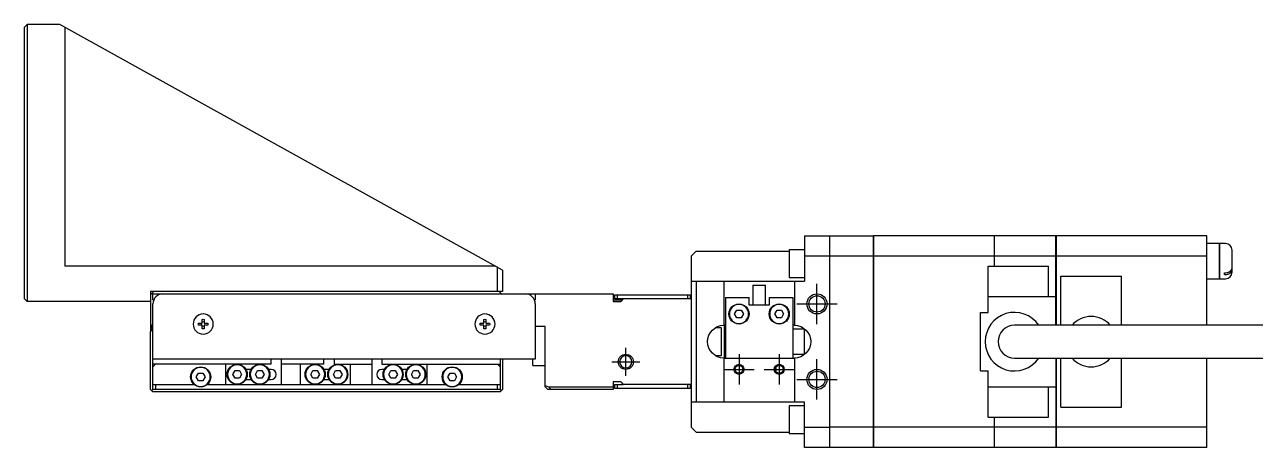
# Model space of a CAD drawing. Extents: x 0 to 956, y -8 to 832.
# Drawn here: x 0 to 244.6, y 373.9 to 457.9 of the extents above; entities that cross this region are included whole.
import ezdxf

# ---------------------------------------------------------------- set-up
doc = ezdxf.new("R2010")
doc.units = 0
doc.header["$LTSCALE"] = 0.5
doc.linetypes.add('CENTER', pattern=[50.8, 31.75, -6.35, 6.35, -6.35])
for name, color, linetype in [('MSM_CENTER', 1, 'CENTER'), ('MSM_CONTINUOUS', 7, 'CONTINUOUS'), ('MSM_NARROW', 5, 'CONTINUOUS')]:
    doc.layers.add(name, color=color, linetype=linetype)

msp = doc.modelspace()

# ---------------------------------------------------------------- linework, layer by layer
at = {"layer": 'MSM_CENTER'}
for p, q in [((157.5, 398.39), (157.5, 406.39)), ((153.5, 402.39), (161.5, 402.39)), ((119.5, 388.09), (119.5, 393.69)), ((142, 392.39), (142, 386.39)), ((150, 392.39), (150, 386.39)), ((116.7, 390.89), (122.3, 390.89)), ((139, 389.39), (145, 389.39)), ((147, 389.39), (153, 389.39)), ((157.5, 383.39), (157.5, 391.39)), ((153.5, 387.39), (161.5, 387.39))]:
    msp.add_line(p, q, dxfattribs=at)
at = {"layer": 'MSM_CONTINUOUS'}
for p, q in [((0, 457.39), (0.5, 457.89)), ((0.5, 457.89), (0.5, 402.89)), ((7, 457.89), (0.5, 457.89)), ((95, 409.11), (7, 457.89)), ((0, 403.39), (0, 457.39)), ((8, 457.33), (8, 409.89)), ((155, 415.89), (155, 406.89)), ((155, 415.89), (168.7, 415.89)), ((160, 415.89), (160, 373.89)), ((168.7, 415.89), (168.7, 373.89)), ((168.75, 415.84), (168.7, 415.84)), ((168.75, 415.89), (168.75, 373.89)), ((192.7, 415.89), (168.75, 415.89)), ((192.7, 415.89), (192.7, 409.89)), ((192.75, 415.84), (192.7, 415.84)), ((192.75, 415.89), (192.75, 409.89)), ((205, 415.89), (192.75, 415.89)), ((205, 398.14), (205, 415.89)), ((205.05, 415.84), (205, 415.84)), ((235, 415.89), (205.05, 415.89)), ((205.05, 415.89), (205.05, 398.14)), ((235, 398.14), (235, 415.89)), ((237.5, 414.39), (235, 414.39)), ((237.5, 407.39), (237.5, 414.39)), ((237.55, 414.34), (237.5, 414.34)), ((237.55, 407.39), (237.55, 414.39)), ((238.7, 414.39), (237.55, 414.39)), ((133.5, 412.89), (132.5, 411.89)), ((132.5, 411.89), (132.5, 377.89)), ((133.5, 412.89), (152, 412.89)), ((152, 413.14), (152, 407.64)), ((155, 413.14), (152, 413.14)), ((160, 411.89), (155, 411.89)), ((168.7, 411.86), (160, 411.86)), ((168.75, 411.6), (168.7, 411.6)), ((192.7, 411.86), (168.75, 411.86)), ((192.75, 411.6), (192.7, 411.6)), ((205, 411.86), (192.75, 411.86)), ((205.05, 411.6), (205, 411.6)), ((235, 411.86), (205.05, 411.86)), ((240, 408.69), (240, 413.09)), ((93.59, 409.89), (8, 409.89)), ((94, 404.89), (94, 409.66)), ((95, 409.11), (95, 404.89)), ((191.5, 400.67), (191.5, 409.89)), ((191.5, 409.89), (203.5, 409.89)), ((203.5, 403.89), (203.5, 409.89)), ((238.5, 408.59), (238.7, 408.59)), ((238.5, 408.24), (238.5, 408.59)), ((132.5, 406.89), (155, 406.89)), ((133.5, 406.89), (133.5, 382.89)), ((139, 406.89), (139, 398.14)), ((144.75, 406.14), (147.25, 406.14)), ((144.75, 406.14), (144.75, 402.14)), ((147.25, 402.14), (147.25, 406.14)), ((152, 407.64), (155, 407.64)), ((153, 406.89), (153, 398.14)), ((206, 398.14), (206, 407.89)), ((206, 407.89), (218, 407.89)), ((218, 398.14), (218, 407.89)), ((235, 407.39), (237.5, 407.39)), ((237.5, 407.44), (237.55, 407.44)), ((237.55, 407.39), (238.7, 407.39)), ((238.5, 408.24), (238.7, 408.24)), ((25.7, 404.89), (25, 404.19)), ((25, 404.89), (25, 397.19)), ((95, 404.89), (25, 404.89)), ((25.5, 404.39), (25.35, 404.54)), ((25.5, 403.19), (25.5, 404.39)), ((25.5, 404.39), (117, 404.39)), ((94.8, 404.39), (94.3, 404.89)), ((94.65, 404.54), (94.5, 404.39)), ((101.5, 404.39), (101.5, 403.19)), ((117, 404.39), (117, 402.89)), ((117.3, 403.39), (117.3, 404.19)), ((117.3, 404.19), (132.3, 404.19)), ((117.8, 404.19), (117.8, 403.39)), ((131.8, 403.39), (131.8, 404.19)), ((132.3, 404.19), (132.3, 403.39)), ((191.5, 403.89), (205, 403.89)), ((0.5, 402.89), (0, 403.39)), ((25, 402.89), (0.5, 402.89)), ((25.5, 403.19), (25.67, 403.19)), ((25.5, 385.39), (25.5, 402.39)), ((101.5, 403.19), (101.33, 403.19)), ((101.5, 402.39), (101.5, 391.39)), ((118.75, 403.14), (117, 403.14)), ((117, 402.89), (118.5, 402.89)), ((132.5, 403.39), (117.3, 403.39)), ((119, 403.39), (118.5, 402.89)), ((139.3, 403.64), (139.3, 391.64)), ((139.3, 403.64), (144, 403.64)), ((144, 402.14), (144, 403.64)), ((148, 402.14), (144, 402.14)), ((148, 403.64), (148, 402.14)), ((148, 403.64), (152.7, 403.64)), ((152.7, 403.64), (152.7, 391.64)), ((35.3, 398.59), (35.3, 399.31)), ((35.7, 399.31), (35.7, 398.59)), ((91.3, 398.59), (91.3, 399.31)), ((91.7, 399.31), (91.7, 398.59)), ((141.13, 400.39), (141.57, 401.14)), ((141.57, 399.64), (141.13, 400.39)), ((141.57, 401.14), (142.43, 401.14)), ((142.43, 399.64), (141.57, 399.64)), ((142.43, 401.14), (142.87, 400.39)), ((142.87, 400.39), (142.43, 399.64)), ((149.13, 400.39), (149.57, 401.14)), ((149.57, 399.64), (149.13, 400.39)), ((149.57, 401.14), (150.43, 401.14)), ((150.43, 399.64), (149.57, 399.64)), ((150.43, 401.14), (150.87, 400.39)), ((150.87, 400.39), (150.43, 399.64)), ((190, 389.11), (190, 400.67)), ((190, 400.67), (191.5, 400.67)), ((25, 397.89), (25.5, 398.39)), ((25.5, 397.89), (25, 397.89)), ((25, 397.69), (25.5, 397.69)), ((25.5, 397.39), (25, 396.89)), ((25.1, 397.09), (25, 397.19)), ((25, 385.39), (25, 396.89)), ((25.1, 396.99), (25.1, 397.19)), ((25.5, 396.89), (25.25, 397.14)), ((25.5, 397.49), (25.4, 397.49)), ((34.57, 398.59), (35.3, 398.59)), ((35.3, 398.19), (34.57, 398.19)), ((35.3, 397.46), (35.3, 398.19)), ((35.7, 398.59), (36.43, 398.59)), ((36.43, 398.19), (35.7, 398.19)), ((35.7, 398.19), (35.7, 397.46)), ((90.57, 398.59), (91.3, 398.59)), ((91.3, 398.19), (90.57, 398.19)), ((91.3, 397.46), (91.3, 398.19)), ((91.7, 398.59), (92.43, 398.59)), ((91.7, 398.19), (91.7, 397.46)), ((92.43, 398.19), (91.7, 398.19)), ((103.5, 397.89), (101.5, 397.89)), ((103.5, 385.89), (103.5, 397.89)), ((138.5, 397.64), (137.27, 397.64)), ((138.5, 392.14), (138.5, 397.64)), ((139.3, 398.14), (139, 398.14)), ((139.1, 391.64), (139.1, 398.14)), ((153, 398.14), (152.7, 398.14)), ((155, 397.39), (152.7, 397.39)), ((155, 392.32), (155, 397.45)), ((296.75, 398.14), (196.75, 398.14)), ((137.27, 392.14), (138.5, 392.14)), ((139, 391.64), (139, 382.89)), ((139, 391.64), (153, 391.64)), ((152.7, 392.39), (155, 392.39)), ((153, 391.64), (153, 382.89)), ((196.75, 391.64), (296.75, 391.64)), ((205, 391.64), (205, 373.89)), ((205.05, 391.64), (205.05, 373.89)), ((206, 381.89), (206, 391.64)), ((218, 381.89), (218, 391.64)), ((235, 373.89), (235, 391.64)), ((101.5, 391.39), (25.5, 391.39)), ((25.5, 389.89), (26, 390.39)), ((49, 390.39), (25.5, 390.39)), ((40, 386.39), (40, 390.39)), ((41.38, 388.39), (41.82, 389.14)), ((41.82, 389.14), (42.68, 389.14)), ((42.68, 389.14), (43.12, 388.39)), ((45.02, 389.39), (43.98, 389.39)), ((45.88, 388.39), (46.32, 389.14)), ((46.32, 389.14), (47.18, 389.14)), ((47.18, 389.14), (47.62, 388.39)), ((49, 389.39), (48.48, 389.39)), ((49, 390.39), (49, 391.39)), ((51, 391.39), (51, 386.39)), ((59.5, 390.39), (51, 390.39)), ((54.8, 390.39), (54.8, 386.39)), ((56.88, 388.39), (57.32, 389.14)), ((57.32, 389.14), (58.18, 389.14)), ((58.18, 389.14), (58.62, 388.39)), ((60.52, 389.39), (59.48, 389.39)), ((59.5, 390.39), (59.5, 391.39)), ((61.38, 388.39), (61.82, 389.14)), ((61.5, 391.39), (61.5, 390.39)), ((61.5, 390.39), (69, 390.39)), ((61.82, 389.14), (62.68, 389.14)), ((62.68, 389.14), (63.12, 388.39)), ((64.8, 386.39), (64.8, 390.39)), ((69, 391.39), (69, 386.39)), ((71, 391.39), (71, 390.39)), ((71, 390.39), (94.5, 390.39)), ((71.52, 389.39), (71, 389.39)), ((72.38, 388.39), (72.82, 389.14)), ((72.82, 389.14), (73.68, 389.14)), ((73.68, 389.14), (74.12, 388.39)), ((76.02, 389.39), (74.98, 389.39)), ((76.88, 388.39), (77.32, 389.14)), ((77.32, 389.14), (78.18, 389.14)), ((78.18, 389.14), (78.62, 388.39)), ((80, 386.39), (80, 390.39)), ((94, 390.39), (94.5, 389.89)), ((94.5, 391.39), (94.5, 385.39)), ((95, 391.39), (95, 385.39)), ((101, 390.14), (101, 391.39)), ((101, 390.14), (103.5, 390.14)), ((149.28, 389.07), (149.3, 389.09)), ((149.3, 389.74), (149.3, 389.09)), ((190, 389.11), (191.5, 389.11)), ((191.5, 379.89), (191.5, 389.11)), ((34.13, 387.89), (34.57, 388.64)), ((34.57, 387.14), (34.13, 387.89)), ((34.57, 388.64), (35.43, 388.64)), ((35.43, 387.14), (34.57, 387.14)), ((35.43, 388.64), (35.87, 387.89)), ((35.87, 387.89), (35.43, 387.14)), ((41.82, 387.64), (41.38, 388.39)), ((42.68, 387.64), (41.82, 387.64)), ((43.12, 388.39), (42.68, 387.64)), ((43.98, 387.39), (45.02, 387.39)), ((46.32, 387.64), (45.88, 388.39)), ((47.18, 387.64), (46.32, 387.64)), ((47.62, 388.39), (47.18, 387.64)), ((48.48, 387.39), (49, 387.39)), ((57.32, 387.64), (56.88, 388.39)), ((58.18, 387.64), (57.32, 387.64)), ((58.62, 388.39), (58.18, 387.64)), ((59.48, 387.39), (60.52, 387.39)), ((61.82, 387.64), (61.38, 388.39)), ((62.68, 387.64), (61.82, 387.64)), ((63.12, 388.39), (62.68, 387.64)), ((71, 387.39), (71.52, 387.39)), ((72.82, 387.64), (72.38, 388.39)), ((73.68, 387.64), (72.82, 387.64)), ((74.12, 388.39), (73.68, 387.64)), ((74.98, 387.39), (76.02, 387.39)), ((77.32, 387.64), (76.88, 388.39)), ((78.18, 387.64), (77.32, 387.64)), ((78.62, 388.39), (78.18, 387.64)), ((84.13, 387.89), (84.57, 388.64)), ((84.57, 387.14), (84.13, 387.89)), ((84.57, 388.64), (85.43, 388.64)), ((85.43, 387.14), (84.57, 387.14)), ((85.43, 388.64), (85.87, 387.89)), ((85.87, 387.89), (85.43, 387.14)), ((118.5, 386.89), (117, 386.89)), ((117, 386.89), (117, 385.39)), ((118.5, 386.89), (119, 386.39)), ((25, 385.39), (25.5, 384.89)), ((25.25, 385.14), (25.5, 385.39)), ((25.5, 386.39), (33.68, 386.39)), ((94.5, 385.39), (25.5, 385.39)), ((94.5, 384.89), (25.5, 384.89)), ((26, 386.39), (26, 385.39)), ((36.32, 386.39), (83.68, 386.39)), ((86.32, 386.39), (94.5, 386.39)), ((94, 385.39), (94, 386.39)), ((94.5, 385.39), (94.75, 385.14)), ((94.5, 384.89), (95, 385.39)), ((103.5, 386.19), (104.11, 385.89)), ((104, 385.39), (103.5, 385.89)), ((117, 385.39), (104, 385.39)), ((104.11, 385.89), (117, 385.89)), ((104.11, 385.89), (104.61, 385.39)), ((117.3, 385.59), (117.3, 386.39)), ((117.3, 386.39), (119, 386.39)), ((132.3, 385.59), (117.3, 385.59)), ((117.8, 386.39), (117.8, 385.59)), ((132.5, 386.39), (119, 386.39)), ((131.8, 385.59), (131.8, 386.39)), ((132.3, 386.39), (132.3, 385.59)), ((191.5, 385.89), (205, 385.89)), ((203.5, 379.89), (203.5, 385.89)), ((155, 382.89), (132.5, 382.89)), ((152, 382.14), (152, 376.64)), ((155, 382.14), (152, 382.14)), ((155, 373.89), (155, 382.89)), ((206, 381.89), (218, 381.89)), ((191.5, 379.89), (203.5, 379.89)), ((192.7, 379.89), (192.7, 373.89)), ((192.75, 379.89), (192.75, 373.89)), ((132.5, 377.89), (133.5, 376.89)), ((133.5, 376.89), (152, 376.89)), ((155, 377.89), (160, 377.89)), ((168.7, 377.92), (160, 377.92)), ((168.75, 378.17), (168.7, 378.17)), ((192.7, 377.92), (168.75, 377.92)), ((192.75, 378.17), (192.7, 378.17)), ((205, 377.92), (192.75, 377.92)), ((205.05, 378.17), (205, 378.17)), ((235, 377.92), (205.05, 377.92)), ((152, 376.64), (155, 376.64)), ((168.7, 373.89), (155, 373.89)), ((168.75, 373.94), (168.7, 373.94)), ((192.7, 373.89), (168.75, 373.89)), ((192.75, 373.94), (192.7, 373.94)), ((205, 373.89), (192.75, 373.89)), ((205.05, 373.94), (205, 373.94)), ((235, 373.89), (205.05, 373.89))]:
    msp.add_line(p, q, dxfattribs=at)
for centre, radius in [((157.5, 402.39), 1.62), ((142, 400.39), 2), ((150, 400.39), 2), ((35, 387.89), 2), ((42.25, 388.39), 2), ((46.75, 388.39), 2), ((57.75, 388.39), 2), ((62.25, 388.39), 2), ((73.25, 388.39), 2), ((77.75, 388.39), 2), ((85, 387.89), 2), ((142, 389.39), 0.783), ((150, 389.39), 0.783), ((157.5, 387.39), 1.62)]:
    msp.add_circle(centre, radius, dxfattribs=at)
at = {"layer": 'MSM_CONTINUOUS', "extrusion": (0, 0, -1)}
for centre, radius in [((-142, 400.39), 1.9), ((-150, 400.39), 1.9), ((-35.5, 398.39), 2), ((-91.5, 398.39), 2), ((-119.5, 390.89), 1.23), ((-35, 387.89), 1.9), ((-42.25, 388.39), 1.9), ((-46.75, 388.39), 1.9), ((-57.75, 388.39), 1.9), ((-62.25, 388.39), 1.9), ((-73.25, 388.39), 1.9), ((-77.75, 388.39), 1.9), ((-85, 387.89), 1.9)]:
    msp.add_circle(centre, radius, dxfattribs=at)
at = {"layer": 'MSM_CONTINUOUS'}
for centre, radius, start, end in [((238.7, 413.09), 1.3, 0, 90), ((238.72, 410.2), 1.61, 269.2584, 304.7863), ((238.7, 408.69), 1.3, 270, 360), ((239.11, 409.24), 0.891, 298.7486, 355.0367), ((239.19, 409.56), 0.809, 303.6126, 357.2927), ((238.72, 409.9), 1.66, 269.4455, 299.7231), ((27.5, 402.39), 2, 90, 180), ((99.5, 402.39), 2, 0, 90), ((35.5, 398.39), 0.435, 62.6335, 117.3665), ((91.5, 398.39), 0.435, 62.6335, 117.3665), ((196.75, 394.89), 5.82, 33.9465, 326.0534), ((212, 394.89), 5, 40.5416, 139.4584), ((25.4, 397.19), 0.3, 90, 180), ((35.5, 398.39), 0.435, 152.6335, 207.3665), ((35.5, 398.39), 0.435, 242.6335, 297.3665), ((35.5, 398.39), 0.435, 332.6335, 27.3665), ((91.5, 398.39), 0.435, 152.6335, 207.3665), ((91.5, 398.39), 0.435, 242.6335, 297.3665), ((91.5, 398.39), 0.435, 332.6335, 27.3665), ((196.75, 394.89), 3.25, 90, 270), ((212, 394.89), 5, 220.5416, 319.4584), ((49, 388.39), 1, 270, 90), ((71, 388.39), 1, 90, 270)]:
    msp.add_arc(centre, radius, start, end, dxfattribs=at)
at = {"layer": 'MSM_CONTINUOUS', "extrusion": (0, 0, -1)}
for centre, radius, start, end in [((-35.5, 398.39), 0.95, 77.8468, 102.1532), ((-91.5, 398.39), 0.95, 77.8468, 102.1532), ((-35.5, 398.39), 0.95, 347.8468, 12.1532), ((-35.5, 398.39), 0.95, 257.8468, 282.1532), ((-35.5, 398.39), 0.95, 167.8468, 192.1532), ((-91.5, 398.39), 0.95, 347.8468, 12.1532), ((-91.5, 398.39), 0.95, 257.8468, 282.1532), ((-91.5, 398.39), 0.95, 167.8468, 192.1532), ((-139, 394.89), 3.25, 270, 90), ((-153, 394.89), 3.25, 90, 270)]:
    msp.add_arc(centre, radius, start, end, dxfattribs=at)
at = {"layer": 'MSM_NARROW'}
for centre, radius in [((157.5, 402.39), 2), ((119.5, 390.89), 1.5), ((142, 389.39), 1), ((150, 389.39), 1), ((157.5, 387.39), 2)]:
    msp.add_circle(centre, radius, dxfattribs=at)

doc.saveas('drawing.dxf')
